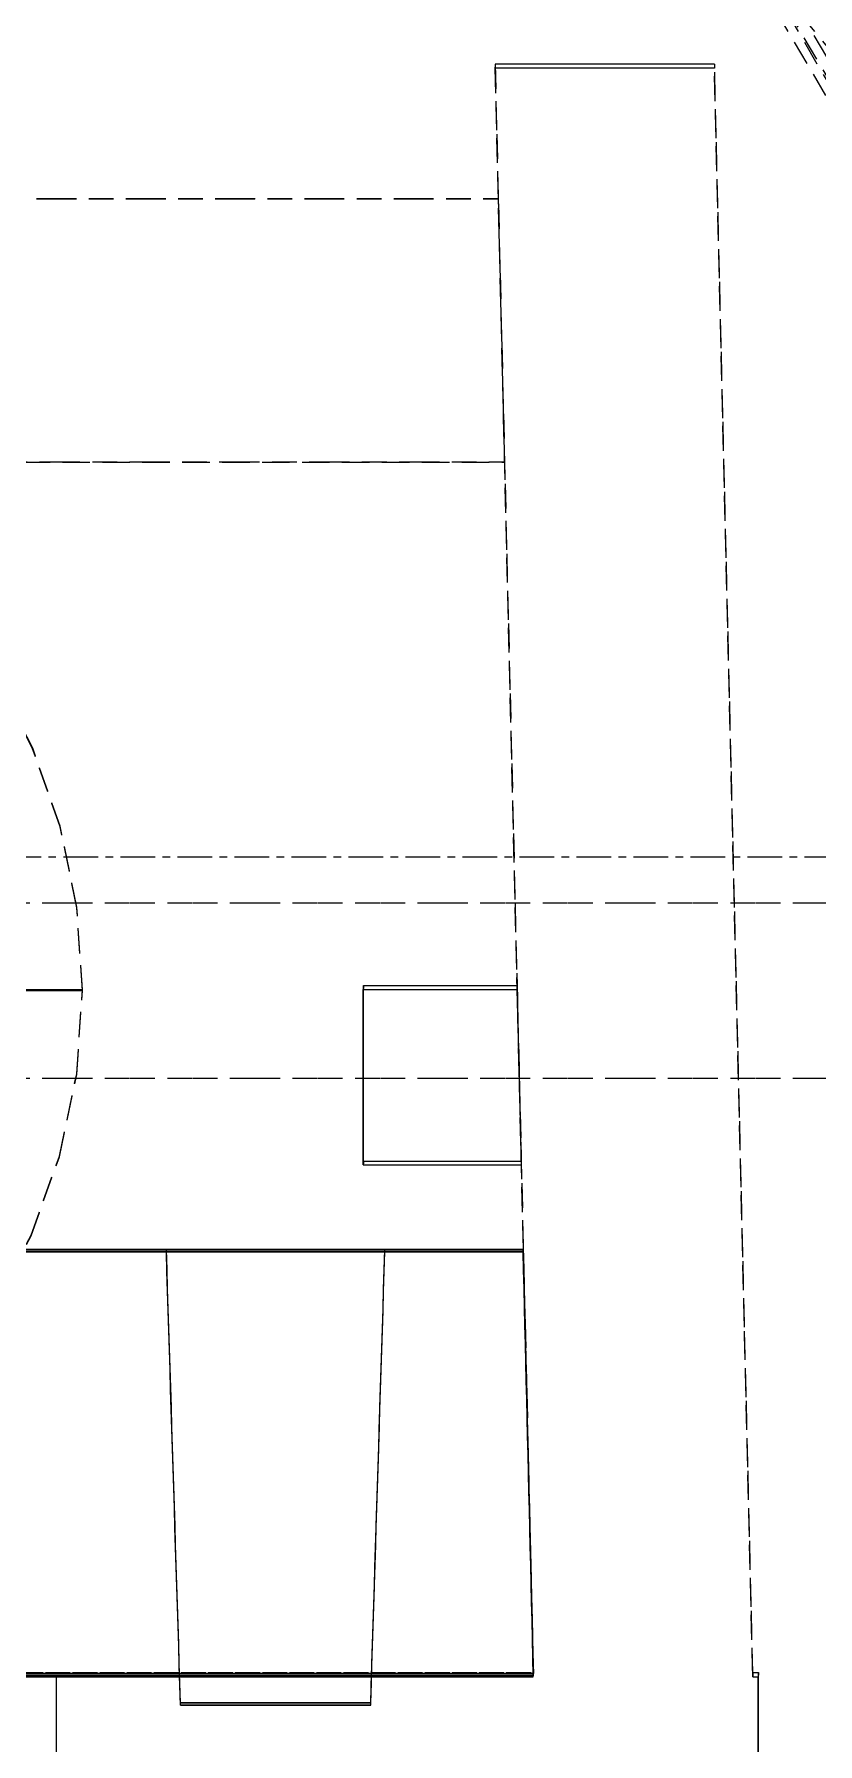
# Model space of a CAD drawing. Header units: millimetres. Extents: x 10 to 410, y 10 to 287.
# Drawn here: x 343.36 to 359.17, y 94.6 to 129.1 of the extents above; entities that cross this region are included whole.
import ezdxf

# ---------------------------------------------------------------- set-up
doc = ezdxf.new("R2010")
doc.units = ezdxf.units.MM
doc.linetypes.add('CENTER', pattern=[1.15, 0.7, -0.15, 0.15, -0.15])
doc.linetypes.add('DASHED', pattern=[0.75, 0.5, -0.25])
doc.layers.add('CENTER', color=4, linetype='CENTER', lineweight=13)
doc.layers.add('HIDDEN', color=8, linetype='DASHED', lineweight=18)

msp = doc.modelspace()

# ---------------------------------------------------------------- linework, layer by layer
at = {"layer": 'CENTER'}
msp.add_line((260, 112.5), (404, 112.5), dxfattribs=at)
at = {"layer": 'HIDDEN'}
for points in [[(365.312, 109.906), (364.659, 116.469), (362.726, 122.775), (359.589, 128.576), (355.37, 133.645), (350.235, 137.784), (344.385, 140.829), (338.05, 142.663), (331.478, 143.213), (324.926, 142.457), (318.652, 140.425), (312.901, 137.197), (307.899, 132.899), (303.841, 127.7), (300.888, 121.803), (299.154, 115.44), (298.707, 108.86), (299.566, 102.321), (301.696, 96.079), (305.014, 90.38), (309.39, 85.445), (314.653, 81.47), (320.595, 78.609), (326.985, 76.976)], [(326.985, 76.94), (318.677, 79.339), (311.265, 83.793), (305.247, 90.003), (301.029, 97.551), (298.893, 105.931), (298.984, 114.577), (301.295, 122.91), (305.671, 130.368), (311.817, 136.451), (319.321, 140.748), (327.678, 142.971), (336.325, 142.971), (344.681, 140.748), (352.185, 136.451), (358.332, 130.368), (362.708, 122.91), (365.019, 114.577), (365.109, 105.931), (362.974, 97.551), (358.755, 90.003), (352.738, 83.793), (345.326, 79.339), (337.018, 76.94)], [(337.016, 77.001), (345.283, 79.393), (352.658, 83.831), (358.645, 90.015), (362.84, 97.53), (364.962, 105.872), (364.869, 114.478), (362.566, 122.771), (358.209, 130.194), (352.09, 136.247), (344.62, 140.524), (336.303, 142.736), (327.696, 142.736), (319.378, 140.524), (311.908, 136.247), (305.789, 130.194), (301.432, 122.771), (299.129, 114.478), (299.036, 105.872), (301.158, 97.53), (305.353, 90.015), (311.34, 83.831), (318.715, 79.393), (326.982, 77.001)], [(326.985, 77.175), (318.741, 79.565), (311.388, 83.992), (305.421, 90.161), (301.239, 97.657), (299.125, 105.975), (299.22, 114.557), (301.518, 122.827), (305.864, 130.228), (311.966, 136.264), (319.415, 140.528), (327.71, 142.734), (336.293, 142.734), (344.587, 140.528), (352.036, 136.264), (358.139, 130.228), (362.485, 122.827), (364.782, 114.557), (364.877, 105.975), (362.763, 97.657), (358.582, 90.161), (352.614, 83.992), (345.262, 79.565), (337.018, 77.175)], [(337.015, 77.196), (345.227, 79.58), (352.55, 83.995), (358.492, 90.143), (362.655, 97.612), (364.759, 105.9), (364.662, 114.45), (362.371, 122.688), (358.039, 130.061), (351.959, 136.073), (344.538, 140.32), (336.274, 142.517), (327.723, 142.517), (319.46, 140.32), (312.038, 136.073), (305.958, 130.061), (301.627, 122.688), (299.336, 114.45), (299.239, 105.9), (301.342, 97.612), (305.505, 90.143), (311.447, 83.995), (318.77, 79.58), (326.982, 77.196)], [(352.658, 128.494), (352.658, 128.491), (352.658, 128.487), (352.658, 128.483), (352.658, 128.48), (352.658, 128.476), (352.658, 128.472), (352.657, 128.469), (352.657, 128.465), (352.657, 128.461), (352.657, 128.458), (352.657, 128.454), (352.657, 128.45), (352.657, 128.447), (352.657, 128.443), (352.657, 128.439), (352.657, 128.436), (352.656, 128.432), (352.656, 128.428), (352.656, 128.425), (352.656, 128.421), (352.656, 128.417), (352.656, 128.414), (352.656, 128.41)], [(352.656, 128.41), (352.689, 126.999), (352.723, 125.587), (352.757, 124.176), (352.79, 122.765), (352.824, 121.353), (352.857, 119.942), (352.891, 118.531), (352.925, 117.119), (352.958, 115.708), (352.992, 114.297), (353.026, 112.885), (353.059, 111.474), (353.093, 110.063), (353.126, 108.651), (353.16, 107.24), (353.194, 105.829), (353.227, 104.417), (353.261, 103.006), (353.294, 101.595), (353.328, 100.183), (353.362, 98.772), (353.395, 97.361), (353.429, 95.949)], [(357.082, 128.41), (356.89, 128.41), (356.697, 128.41), (356.505, 128.41), (356.313, 128.41), (356.12, 128.41), (355.928, 128.41), (355.735, 128.41), (355.543, 128.41), (355.35, 128.41), (355.158, 128.41), (354.965, 128.41), (354.773, 128.41), (354.58, 128.41), (354.388, 128.41), (354.196, 128.41), (354.003, 128.41), (353.811, 128.41), (353.618, 128.41), (353.426, 128.41), (353.233, 128.41), (353.041, 128.41), (352.848, 128.41), (352.656, 128.41)], [(352.658, 128.494), (352.692, 127.083), (352.725, 125.672), (352.759, 124.26), (352.793, 122.849), (352.826, 121.438), (352.86, 120.026), (352.893, 118.615), (352.927, 117.204), (352.961, 115.792), (352.994, 114.381), (353.028, 112.97), (353.061, 111.558), (353.095, 110.147), (353.129, 108.736), (353.162, 107.324), (353.196, 105.913), (353.229, 104.502), (353.263, 103.09), (353.297, 101.679), (353.33, 100.268), (353.364, 98.856), (353.397, 97.445), (353.431, 96.034)], [(357.085, 128.494), (356.892, 128.494), (356.7, 128.494), (356.507, 128.494), (356.315, 128.494), (356.122, 128.494), (355.93, 128.494), (355.737, 128.494), (355.545, 128.494), (355.352, 128.494), (355.16, 128.494), (354.968, 128.494), (354.775, 128.494), (354.583, 128.494), (354.39, 128.494), (354.198, 128.494), (354.005, 128.494), (353.813, 128.494), (353.62, 128.494), (353.428, 128.494), (353.235, 128.494), (353.043, 128.494), (352.851, 128.494), (352.658, 128.494)], [(357.085, 128.494), (357.084, 128.491), (357.084, 128.487), (357.084, 128.483), (357.084, 128.48), (357.084, 128.476), (357.084, 128.472), (357.084, 128.469), (357.084, 128.465), (357.084, 128.461), (357.084, 128.458), (357.083, 128.454), (357.083, 128.45), (357.083, 128.447), (357.083, 128.443), (357.083, 128.439), (357.083, 128.436), (357.083, 128.432), (357.083, 128.428), (357.083, 128.425), (357.083, 128.421), (357.083, 128.417), (357.082, 128.414), (357.082, 128.41)], [(357.855, 95.949), (357.822, 97.361), (357.788, 98.772), (357.754, 100.183), (357.721, 101.595), (357.687, 103.006), (357.654, 104.417), (357.62, 105.829), (357.586, 107.24), (357.553, 108.651), (357.519, 110.063), (357.486, 111.474), (357.452, 112.885), (357.418, 114.297), (357.385, 115.708), (357.351, 117.119), (357.318, 118.531), (357.284, 119.942), (357.25, 121.353), (357.217, 122.765), (357.183, 124.176), (357.15, 125.587), (357.116, 126.999), (357.082, 128.41)], [(357.857, 96.034), (357.824, 97.445), (357.79, 98.856), (357.757, 100.268), (357.723, 101.679), (357.689, 103.09), (357.656, 104.502), (357.622, 105.913), (357.589, 107.324), (357.555, 108.736), (357.521, 110.147), (357.488, 111.558), (357.454, 112.97), (357.421, 114.381), (357.387, 115.792), (357.353, 117.204), (357.32, 118.615), (357.286, 120.026), (357.253, 121.438), (357.219, 122.849), (357.185, 124.26), (357.152, 125.672), (357.118, 127.083), (357.085, 128.494)], [(311.28, 125.783), (313.081, 125.783), (314.883, 125.783), (316.685, 125.783), (318.487, 125.783), (320.288, 125.783), (322.09, 125.783), (323.892, 125.783), (325.694, 125.783), (327.495, 125.783), (329.297, 125.783), (331.099, 125.783), (332.901, 125.783), (334.702, 125.783), (336.504, 125.783), (338.306, 125.783), (340.108, 125.783), (341.909, 125.783), (343.711, 125.783), (345.513, 125.783), (347.315, 125.783), (349.116, 125.783), (350.918, 125.783), (352.72, 125.783)], [(311.28, 125.776), (313.081, 125.776), (314.883, 125.776), (316.685, 125.776), (318.487, 125.776), (320.288, 125.776), (322.09, 125.776), (323.892, 125.776), (325.694, 125.776), (327.495, 125.776), (329.297, 125.776), (331.099, 125.776), (332.9, 125.776), (334.702, 125.776), (336.504, 125.776), (338.306, 125.776), (340.107, 125.776), (341.909, 125.776), (343.711, 125.776), (345.513, 125.776), (347.314, 125.776), (349.116, 125.776), (350.918, 125.776), (352.72, 125.776)], [(352.72, 125.783), (352.72, 125.783), (352.72, 125.782), (352.72, 125.782), (352.72, 125.782), (352.72, 125.781), (352.72, 125.781), (352.72, 125.781), (352.72, 125.78), (352.72, 125.78), (352.72, 125.78), (352.72, 125.78), (352.72, 125.779), (352.72, 125.779), (352.72, 125.779), (352.72, 125.778), (352.72, 125.778), (352.72, 125.778), (352.72, 125.777), (352.72, 125.777), (352.72, 125.777), (352.72, 125.776), (352.72, 125.776), (352.72, 125.776)], [(352.72, 125.783), (352.725, 125.552), (352.731, 125.321), (352.736, 125.09), (352.742, 124.859), (352.747, 124.628), (352.753, 124.397), (352.758, 124.166), (352.764, 123.936), (352.769, 123.705), (352.775, 123.474), (352.78, 123.243), (352.786, 123.012), (352.791, 122.781), (352.797, 122.55), (352.802, 122.319), (352.808, 122.088), (352.813, 121.857), (352.819, 121.626), (352.824, 121.395), (352.83, 121.164), (352.835, 120.933), (352.841, 120.702), (352.846, 120.471)], [(352.72, 125.776), (352.725, 125.545), (352.731, 125.314), (352.736, 125.083), (352.742, 124.852), (352.747, 124.621), (352.753, 124.39), (352.758, 124.159), (352.764, 123.928), (352.769, 123.697), (352.775, 123.466), (352.78, 123.235), (352.786, 123.004), (352.791, 122.773), (352.797, 122.542), (352.802, 122.311), (352.808, 122.08), (352.813, 121.85), (352.819, 121.619), (352.824, 121.388), (352.83, 121.157), (352.835, 120.926), (352.841, 120.695), (352.846, 120.464)], [(344.334, 109.814), (344.221, 111.48), (343.884, 113.115), (343.33, 114.69), (342.567, 116.175), (341.612, 117.544), (340.48, 118.771), (339.193, 119.834), (337.774, 120.714), (336.249, 121.394), (334.646, 121.862), (332.995, 122.109), (331.326, 122.131), (329.669, 121.927), (328.055, 121.502), (326.513, 120.862), (325.071, 120.02), (323.756, 118.991), (322.593, 117.794), (321.601, 116.451), (320.8, 114.986), (320.205, 113.426), (319.825, 111.8), (319.668, 110.138)], [(344.334, 109.814), (344.221, 111.48), (343.884, 113.115), (343.33, 114.69), (342.567, 116.175), (341.612, 117.544), (340.48, 118.771), (339.193, 119.834), (337.774, 120.714), (336.249, 121.394), (334.646, 121.862), (332.995, 122.109), (331.326, 122.131), (329.669, 121.927), (328.055, 121.502), (326.513, 120.862), (325.071, 120.02), (323.756, 118.991), (322.593, 117.794), (321.601, 116.451), (320.8, 114.986), (320.205, 113.426), (319.825, 111.8), (319.668, 110.138)], [(344.334, 109.808), (344.221, 111.474), (343.884, 113.109), (343.329, 114.684), (342.567, 116.169), (341.612, 117.538), (340.48, 118.765), (339.193, 119.829), (337.774, 120.708), (336.249, 121.388), (334.646, 121.856), (332.995, 122.103), (331.326, 122.125), (329.669, 121.921), (328.054, 121.496), (326.512, 120.856), (325.071, 120.014), (323.756, 118.985), (322.592, 117.788), (321.601, 116.445), (320.8, 114.98), (320.204, 113.42), (319.825, 111.795), (319.668, 110.133)], [(344.334, 109.808), (344.221, 111.474), (343.884, 113.109), (343.329, 114.684), (342.567, 116.169), (341.612, 117.538), (340.48, 118.765), (339.193, 119.829), (337.774, 120.708), (336.249, 121.388), (334.646, 121.856), (332.995, 122.103), (331.326, 122.125), (329.669, 121.921), (328.054, 121.496), (326.512, 120.856), (325.071, 120.014), (323.756, 118.985), (322.592, 117.788), (321.601, 116.445), (320.8, 114.98), (320.204, 113.42), (319.825, 111.795), (319.668, 110.133)], [(344.334, 109.801), (344.221, 111.467), (343.884, 113.102), (343.329, 114.676), (342.567, 116.162), (341.611, 117.531), (340.48, 118.758), (339.192, 119.821), (337.773, 120.701), (336.249, 121.381), (334.646, 121.849), (332.995, 122.096), (331.326, 122.118), (329.669, 121.914), (328.054, 121.488), (326.512, 120.849), (325.071, 120.007), (323.756, 118.978), (322.592, 117.781), (321.601, 116.437), (320.8, 114.973), (320.204, 113.413), (319.824, 111.787), (319.668, 110.125)], [(344.334, 109.801), (344.221, 111.467), (343.884, 113.102), (343.329, 114.676), (342.567, 116.162), (341.611, 117.531), (340.48, 118.758), (339.192, 119.821), (337.773, 120.701), (336.249, 121.381), (334.646, 121.849), (332.995, 122.096), (331.326, 122.118), (329.669, 121.914), (328.054, 121.488), (326.512, 120.849), (325.071, 120.007), (323.756, 118.978), (322.592, 117.781), (321.601, 116.437), (320.8, 114.973), (320.204, 113.413), (319.824, 111.787), (319.668, 110.125)], [(311.153, 120.471), (312.966, 120.471), (314.779, 120.471), (316.591, 120.471), (318.404, 120.471), (320.217, 120.471), (322.03, 120.471), (323.842, 120.471), (325.655, 120.471), (327.468, 120.471), (329.281, 120.471), (331.093, 120.471), (332.906, 120.471), (334.719, 120.471), (336.532, 120.471), (338.344, 120.471), (340.157, 120.471), (341.97, 120.471), (343.783, 120.471), (345.595, 120.471), (347.408, 120.471), (349.221, 120.471), (351.034, 120.471), (352.846, 120.471)], [(334.318, 120.464), (335.123, 120.464), (335.929, 120.464), (336.734, 120.464), (337.54, 120.464), (338.346, 120.464), (339.151, 120.464), (339.957, 120.464), (340.762, 120.464), (341.568, 120.464), (342.373, 120.464), (343.179, 120.464), (343.985, 120.464), (344.79, 120.464), (345.596, 120.464), (346.401, 120.464), (347.207, 120.464), (348.013, 120.464), (348.818, 120.464), (349.624, 120.464), (350.429, 120.464), (351.235, 120.464), (352.041, 120.464), (352.846, 120.464)], [(352.846, 120.471), (352.846, 120.471), (352.846, 120.471), (352.846, 120.47), (352.846, 120.47), (352.846, 120.47), (352.846, 120.469), (352.846, 120.469), (352.846, 120.469), (352.846, 120.468), (352.846, 120.468), (352.846, 120.468), (352.846, 120.467), (352.846, 120.467), (352.846, 120.467), (352.846, 120.466), (352.846, 120.466), (352.846, 120.466), (352.846, 120.465), (352.846, 120.465), (352.846, 120.465), (352.846, 120.464), (352.846, 120.464), (352.846, 120.464)], [(342.773, 111.57), (344.035, 111.57), (345.297, 111.57), (346.558, 111.57), (347.82, 111.57), (349.082, 111.57), (350.344, 111.57), (351.606, 111.57), (352.868, 111.57), (354.13, 111.57), (355.392, 111.57), (356.654, 111.57), (357.916, 111.57), (359.178, 111.57), (360.44, 111.57), (361.702, 111.57), (362.964, 111.57), (364.226, 111.57), (365.488, 111.57), (366.75, 111.57), (368.011, 111.57), (369.273, 111.57), (370.535, 111.57), (371.797, 111.57)], [(319.668, 110.138), (319.74, 108.442), (320.045, 106.772), (320.576, 105.16), (321.323, 103.635), (322.272, 102.228), (323.406, 100.964), (324.702, 99.868), (326.137, 98.961), (327.683, 98.259), (329.31, 97.776), (330.988, 97.52), (332.686, 97.498), (334.37, 97.709), (336.01, 98.149), (337.573, 98.811), (339.031, 99.68), (340.356, 100.742), (341.523, 101.975), (342.509, 103.357), (343.296, 104.861), (343.869, 106.459), (344.217, 108.12), (344.334, 109.814)], [(319.668, 110.133), (319.74, 108.437), (320.045, 106.766), (320.576, 105.154), (321.323, 103.63), (322.272, 102.222), (323.406, 100.959), (324.702, 99.863), (326.137, 98.955), (327.683, 98.253), (329.31, 97.77), (330.988, 97.515), (332.686, 97.493), (334.37, 97.703), (336.01, 98.144), (337.573, 98.805), (339.031, 99.674), (340.356, 100.736), (341.523, 101.969), (342.509, 103.351), (343.296, 104.855), (343.869, 106.453), (344.217, 108.115), (344.334, 109.808)], [(319.668, 110.125), (319.74, 108.429), (320.044, 106.759), (320.575, 105.147), (321.323, 103.622), (322.272, 102.215), (323.406, 100.951), (324.702, 99.855), (326.137, 98.948), (327.682, 98.246), (329.31, 97.762), (330.988, 97.507), (332.686, 97.485), (334.37, 97.696), (336.01, 98.136), (337.573, 98.797), (339.031, 99.667), (340.356, 100.729), (341.522, 101.962), (342.508, 103.344), (343.296, 104.848), (343.869, 106.446), (344.217, 108.107), (344.334, 109.801)], [(342.917, 109.809), (342.979, 109.809), (343.041, 109.809), (343.102, 109.809), (343.164, 109.809), (343.225, 109.809), (343.287, 109.809), (343.348, 109.809), (343.41, 109.809), (343.472, 109.809), (343.533, 109.809), (343.595, 109.809), (343.656, 109.809), (343.718, 109.809), (343.78, 109.809), (343.841, 109.809), (343.903, 109.809), (343.964, 109.809), (344.026, 109.809), (344.088, 109.809), (344.149, 109.809), (344.211, 109.809), (344.272, 109.809), (344.334, 109.808)], [(344.334, 109.808), (344.272, 109.808), (344.211, 109.808), (344.149, 109.808), (344.088, 109.808), (344.026, 109.808), (343.964, 109.808), (343.903, 109.808), (343.841, 109.808), (343.78, 109.808), (343.718, 109.808), (343.656, 109.808), (343.595, 109.808), (343.533, 109.808), (343.472, 109.808), (343.41, 109.808), (343.348, 109.808), (343.287, 109.808), (343.225, 109.808), (343.164, 109.808), (343.102, 109.808), (343.041, 109.808), (342.979, 109.808), (342.917, 109.808)], [(344.334, 109.801), (344.272, 109.801), (344.21, 109.801), (344.149, 109.801), (344.087, 109.801), (344.026, 109.801), (343.964, 109.801), (343.903, 109.801), (343.841, 109.801), (343.779, 109.801), (343.718, 109.801), (343.656, 109.801), (343.595, 109.801), (343.533, 109.801), (343.471, 109.801), (343.41, 109.801), (343.348, 109.801), (343.287, 109.801), (343.225, 109.801), (343.164, 109.801), (343.102, 109.801), (343.04, 109.801), (342.979, 109.801), (342.917, 109.801)], [(342.917, 109.801), (342.979, 109.801), (343.04, 109.801), (343.102, 109.801), (343.164, 109.801), (343.225, 109.801), (343.287, 109.801), (343.348, 109.801), (343.41, 109.801), (343.471, 109.801), (343.533, 109.801), (343.595, 109.801), (343.656, 109.801), (343.718, 109.801), (343.779, 109.801), (343.841, 109.801), (343.903, 109.801), (343.964, 109.801), (344.026, 109.801), (344.087, 109.801), (344.149, 109.801), (344.21, 109.801), (344.272, 109.801), (344.334, 109.801)], [(342.918, 109.814), (342.979, 109.814), (343.041, 109.814), (343.102, 109.814), (343.164, 109.814), (343.225, 109.814), (343.287, 109.814), (343.349, 109.814), (343.41, 109.814), (343.472, 109.814), (343.533, 109.814), (343.595, 109.814), (343.657, 109.814), (343.718, 109.814), (343.78, 109.814), (343.841, 109.814), (343.903, 109.814), (343.964, 109.814), (344.026, 109.814), (344.088, 109.814), (344.149, 109.814), (344.211, 109.814), (344.272, 109.814), (344.334, 109.814)], [(344.334, 109.814), (344.272, 109.814), (344.211, 109.814), (344.149, 109.814), (344.088, 109.814), (344.026, 109.814), (343.964, 109.814), (343.903, 109.814), (343.841, 109.814), (343.78, 109.814), (343.718, 109.814), (343.657, 109.814), (343.595, 109.814), (343.533, 109.814), (343.472, 109.814), (343.41, 109.814), (343.349, 109.814), (343.287, 109.814), (343.225, 109.814), (343.164, 109.814), (343.102, 109.814), (343.041, 109.814), (342.979, 109.814), (342.918, 109.814)], [(350.002, 109.898), (350.002, 109.895), (350.002, 109.892), (350.002, 109.889), (350.002, 109.885), (350.002, 109.882), (350.002, 109.879), (350.001, 109.876), (350.001, 109.872), (350.001, 109.869), (350.001, 109.866), (350.001, 109.863), (350.001, 109.859), (350.001, 109.856), (350.001, 109.853), (350.001, 109.85), (350.001, 109.846), (350.001, 109.843), (350.001, 109.84), (350, 109.837), (350, 109.833), (350, 109.83), (350, 109.827), (350, 109.823)], [(350, 109.823), (350.135, 109.823), (350.27, 109.823), (350.404, 109.823), (350.539, 109.823), (350.674, 109.823), (350.808, 109.823), (350.943, 109.823), (351.078, 109.823), (351.213, 109.823), (351.347, 109.823), (351.482, 109.823), (351.617, 109.823), (351.751, 109.823), (351.886, 109.823), (352.021, 109.823), (352.156, 109.823), (352.29, 109.823), (352.425, 109.823), (352.56, 109.823), (352.694, 109.823), (352.829, 109.823), (352.964, 109.823), (353.099, 109.823)], [(350, 106.282), (350, 106.436), (350, 106.59), (350, 106.744), (350, 106.898), (350, 107.052), (350, 107.206), (350, 107.36), (350, 107.514), (350, 107.668), (350, 107.822), (350, 107.976), (350, 108.13), (350, 108.284), (350, 108.438), (350, 108.592), (350, 108.746), (350, 108.9), (350, 109.054), (350, 109.208), (350, 109.362), (350, 109.516), (350, 109.669), (350, 109.823)], [(350.002, 109.898), (350.137, 109.898), (350.272, 109.898), (350.406, 109.898), (350.541, 109.898), (350.676, 109.898), (350.81, 109.898), (350.945, 109.898), (351.08, 109.898), (351.215, 109.898), (351.349, 109.898), (351.484, 109.898), (351.619, 109.898), (351.753, 109.898), (351.888, 109.898), (352.023, 109.898), (352.158, 109.898), (352.292, 109.898), (352.427, 109.898), (352.562, 109.898), (352.696, 109.898), (352.831, 109.898), (352.966, 109.898), (353.101, 109.898)], [(350.002, 106.357), (350.002, 106.511), (350.002, 106.665), (350.002, 106.819), (350.002, 106.973), (350.002, 107.127), (350.002, 107.281), (350.002, 107.435), (350.002, 107.589), (350.002, 107.743), (350.002, 107.897), (350.002, 108.051), (350.002, 108.205), (350.002, 108.359), (350.002, 108.513), (350.002, 108.667), (350.002, 108.821), (350.002, 108.975), (350.002, 109.129), (350.002, 109.283), (350.002, 109.437), (350.002, 109.591), (350.002, 109.745), (350.002, 109.898)], [(353.101, 109.898), (353.101, 109.895), (353.1, 109.892), (353.1, 109.889), (353.1, 109.885), (353.1, 109.882), (353.1, 109.879), (353.1, 109.876), (353.1, 109.872), (353.1, 109.869), (353.1, 109.866), (353.1, 109.863), (353.1, 109.859), (353.099, 109.856), (353.099, 109.853), (353.099, 109.85), (353.099, 109.846), (353.099, 109.843), (353.099, 109.84), (353.099, 109.837), (353.099, 109.833), (353.099, 109.83), (353.099, 109.827), (353.099, 109.823)], [(353.099, 109.823), (353.102, 109.669), (353.106, 109.516), (353.11, 109.362), (353.113, 109.208), (353.117, 109.054), (353.121, 108.9), (353.124, 108.746), (353.128, 108.592), (353.132, 108.438), (353.135, 108.284), (353.139, 108.13), (353.143, 107.976), (353.146, 107.822), (353.15, 107.668), (353.154, 107.514), (353.157, 107.36), (353.161, 107.206), (353.165, 107.052), (353.168, 106.898), (353.172, 106.744), (353.176, 106.59), (353.179, 106.436), (353.183, 106.282)], [(353.101, 109.898), (353.104, 109.745), (353.108, 109.591), (353.112, 109.437), (353.115, 109.283), (353.119, 109.129), (353.123, 108.975), (353.126, 108.821), (353.13, 108.667), (353.134, 108.513), (353.137, 108.359), (353.141, 108.205), (353.145, 108.051), (353.148, 107.897), (353.152, 107.743), (353.156, 107.589), (353.159, 107.435), (353.163, 107.281), (353.167, 107.127), (353.17, 106.973), (353.174, 106.819), (353.178, 106.665), (353.181, 106.511), (353.185, 106.357)], [(342.773, 108.028), (344.035, 108.028), (345.297, 108.028), (346.558, 108.028), (347.82, 108.028), (349.082, 108.028), (350.344, 108.028), (351.606, 108.028), (352.868, 108.028), (354.13, 108.028), (355.392, 108.028), (356.654, 108.028), (357.916, 108.028), (359.178, 108.028), (360.44, 108.028), (361.702, 108.028), (362.964, 108.028), (364.226, 108.028), (365.488, 108.028), (366.75, 108.028), (368.011, 108.028), (369.273, 108.028), (370.535, 108.028), (371.797, 108.028)], [(350.002, 106.357), (350.002, 106.354), (350.002, 106.351), (350.002, 106.348), (350.002, 106.344), (350.002, 106.341), (350.002, 106.338), (350.001, 106.334), (350.001, 106.331), (350.001, 106.328), (350.001, 106.325), (350.001, 106.321), (350.001, 106.318), (350.001, 106.315), (350.001, 106.312), (350.001, 106.308), (350.001, 106.305), (350.001, 106.302), (350.001, 106.299), (350, 106.295), (350, 106.292), (350, 106.289), (350, 106.286), (350, 106.282)], [(350, 106.282), (350.138, 106.282), (350.277, 106.282), (350.415, 106.282), (350.554, 106.282), (350.692, 106.282), (350.83, 106.282), (350.969, 106.282), (351.107, 106.282), (351.246, 106.282), (351.384, 106.282), (351.522, 106.282), (351.661, 106.282), (351.799, 106.282), (351.937, 106.282), (352.076, 106.282), (352.214, 106.282), (352.353, 106.282), (352.491, 106.282), (352.629, 106.282), (352.768, 106.282), (352.906, 106.282), (353.045, 106.282), (353.183, 106.282)], [(350.002, 106.357), (350.14, 106.357), (350.279, 106.357), (350.417, 106.357), (350.556, 106.357), (350.694, 106.357), (350.832, 106.357), (350.971, 106.357), (351.109, 106.357), (351.248, 106.357), (351.386, 106.357), (351.524, 106.357), (351.663, 106.357), (351.801, 106.357), (351.939, 106.357), (352.078, 106.357), (352.216, 106.357), (352.355, 106.357), (352.493, 106.357), (352.631, 106.357), (352.77, 106.357), (352.908, 106.357), (353.047, 106.357), (353.185, 106.357)], [(353.185, 106.357), (353.185, 106.354), (353.185, 106.351), (353.185, 106.348), (353.185, 106.344), (353.184, 106.341), (353.184, 106.338), (353.184, 106.334), (353.184, 106.331), (353.184, 106.328), (353.184, 106.325), (353.184, 106.321), (353.184, 106.318), (353.184, 106.315), (353.184, 106.312), (353.184, 106.308), (353.184, 106.305), (353.183, 106.302), (353.183, 106.299), (353.183, 106.295), (353.183, 106.292), (353.183, 106.289), (353.183, 106.286), (353.183, 106.282)], [(353.227, 104.572), (352.766, 104.572), (352.305, 104.572), (351.844, 104.572), (351.383, 104.572), (350.922, 104.572), (350.461, 104.572), (350, 104.572), (349.539, 104.573), (349.078, 104.573), (348.617, 104.573), (348.156, 104.573), (347.695, 104.573), (347.234, 104.573), (346.773, 104.572), (346.312, 104.572), (345.851, 104.572), (345.39, 104.572), (344.929, 104.572), (344.468, 104.572), (344.007, 104.572), (343.546, 104.572), (343.085, 104.571), (342.624, 104.571)], [(342.624, 104.571), (343.085, 104.57), (343.546, 104.57), (344.007, 104.57), (344.468, 104.569), (344.929, 104.569), (345.39, 104.569), (345.851, 104.569), (346.312, 104.569), (346.773, 104.569), (347.234, 104.569), (347.695, 104.569), (348.156, 104.569), (348.617, 104.569), (349.078, 104.569), (349.539, 104.569), (350, 104.569), (350.461, 104.569), (350.922, 104.569), (351.383, 104.569), (351.844, 104.569), (352.305, 104.57), (352.766, 104.57), (353.227, 104.57)], [(350.435, 104.571), (350.243, 104.571), (350.052, 104.571), (349.86, 104.571), (349.668, 104.571), (349.477, 104.571), (349.285, 104.571), (349.094, 104.571), (348.902, 104.571), (348.71, 104.571), (348.519, 104.571), (348.327, 104.571), (348.135, 104.571), (347.944, 104.571), (347.752, 104.571), (347.56, 104.571), (347.369, 104.571), (347.177, 104.571), (346.985, 104.571), (346.794, 104.571), (346.602, 104.571), (346.41, 104.571), (346.219, 104.571), (346.027, 104.571)], [(346.027, 104.571), (346.219, 104.57), (346.41, 104.57), (346.602, 104.57), (346.794, 104.57), (346.985, 104.57), (347.177, 104.57), (347.369, 104.57), (347.56, 104.57), (347.752, 104.57), (347.944, 104.57), (348.135, 104.57), (348.327, 104.57), (348.519, 104.57), (348.71, 104.57), (348.902, 104.57), (349.094, 104.57), (349.285, 104.57), (349.477, 104.57), (349.668, 104.57), (349.86, 104.57), (350.052, 104.57), (350.243, 104.57), (350.435, 104.571)], [(346.313, 95.423), (346.301, 95.82), (346.288, 96.218), (346.276, 96.616), (346.263, 97.014), (346.251, 97.411), (346.238, 97.809), (346.226, 98.207), (346.214, 98.605), (346.201, 99.002), (346.189, 99.4), (346.176, 99.798), (346.164, 100.196), (346.151, 100.593), (346.139, 100.991), (346.127, 101.389), (346.114, 101.787), (346.102, 102.184), (346.089, 102.582), (346.077, 102.98), (346.064, 103.378), (346.052, 103.775), (346.04, 104.173), (346.027, 104.571)], [(350.149, 95.423), (350.162, 95.82), (350.174, 96.218), (350.187, 96.616), (350.199, 97.014), (350.211, 97.411), (350.224, 97.809), (350.236, 98.207), (350.249, 98.605), (350.261, 99.002), (350.274, 99.4), (350.286, 99.798), (350.298, 100.196), (350.311, 100.593), (350.323, 100.991), (350.336, 101.389), (350.348, 101.787), (350.361, 102.184), (350.373, 102.582), (350.385, 102.98), (350.398, 103.378), (350.41, 103.775), (350.423, 104.173), (350.435, 104.571)], [(350.149, 95.423), (350.162, 95.82), (350.174, 96.218), (350.187, 96.616), (350.199, 97.014), (350.211, 97.411), (350.224, 97.809), (350.236, 98.207), (350.249, 98.605), (350.261, 99.002), (350.274, 99.4), (350.286, 99.798), (350.298, 100.196), (350.311, 100.593), (350.323, 100.991), (350.336, 101.389), (350.348, 101.787), (350.361, 102.184), (350.373, 102.582), (350.385, 102.98), (350.398, 103.378), (350.41, 103.775), (350.423, 104.173), (350.435, 104.571)], [(353.227, 104.572), (353.236, 104.2), (353.244, 103.827), (353.253, 103.455), (353.262, 103.083), (353.271, 102.711), (353.28, 102.339), (353.289, 101.967), (353.298, 101.595), (353.306, 101.223), (353.315, 100.851), (353.324, 100.479), (353.333, 100.107), (353.342, 99.735), (353.351, 99.363), (353.36, 98.991), (353.368, 98.618), (353.377, 98.246), (353.386, 97.874), (353.395, 97.502), (353.404, 97.13), (353.413, 96.758), (353.422, 96.386), (353.43, 96.014)], [(353.227, 104.572), (353.227, 104.572), (353.227, 104.571), (353.227, 104.571), (353.227, 104.571), (353.227, 104.571), (353.227, 104.571), (353.227, 104.571), (353.227, 104.571), (353.227, 104.571), (353.227, 104.571), (353.227, 104.571), (353.227, 104.571), (353.227, 104.571), (353.227, 104.571), (353.227, 104.571), (353.227, 104.57), (353.227, 104.57), (353.227, 104.57), (353.227, 104.57), (353.227, 104.57), (353.227, 104.57), (353.227, 104.57), (353.227, 104.57)], [(353.43, 96.012), (353.422, 96.384), (353.413, 96.756), (353.404, 97.128), (353.395, 97.5), (353.386, 97.872), (353.377, 98.244), (353.368, 98.617), (353.36, 98.989), (353.351, 99.361), (353.342, 99.733), (353.333, 100.105), (353.324, 100.477), (353.315, 100.849), (353.306, 101.221), (353.298, 101.593), (353.289, 101.965), (353.28, 102.337), (353.271, 102.71), (353.262, 103.082), (353.253, 103.454), (353.244, 103.826), (353.235, 104.198), (353.227, 104.57)], [(353.226, 104.528), (352.765, 104.529), (352.304, 104.529), (351.843, 104.529), (351.382, 104.529), (350.921, 104.529), (350.46, 104.529), (349.999, 104.529), (349.538, 104.529), (349.077, 104.529), (348.616, 104.529), (348.155, 104.529), (347.694, 104.529), (347.233, 104.529), (346.772, 104.529), (346.311, 104.529), (345.85, 104.529), (345.389, 104.529), (344.928, 104.529), (344.467, 104.529), (344.006, 104.529), (343.545, 104.529), (343.084, 104.528), (342.623, 104.528)], [(342.623, 104.528), (343.084, 104.527), (343.545, 104.527), (344.006, 104.526), (344.467, 104.526), (344.928, 104.526), (345.389, 104.526), (345.85, 104.526), (346.311, 104.526), (346.772, 104.526), (347.233, 104.526), (347.694, 104.526), (348.155, 104.526), (348.616, 104.526), (349.077, 104.526), (349.538, 104.526), (349.999, 104.526), (350.46, 104.526), (350.921, 104.526), (351.382, 104.526), (351.843, 104.526), (352.304, 104.526), (352.765, 104.527), (353.226, 104.527)], [(350.434, 104.528), (350.242, 104.528), (350.051, 104.528), (349.859, 104.528), (349.667, 104.528), (349.476, 104.528), (349.284, 104.528), (349.092, 104.528), (348.901, 104.528), (348.709, 104.528), (348.517, 104.528), (348.326, 104.528), (348.134, 104.528), (347.942, 104.528), (347.751, 104.528), (347.559, 104.528), (347.368, 104.528), (347.176, 104.528), (346.984, 104.528), (346.793, 104.528), (346.601, 104.528), (346.409, 104.528), (346.218, 104.528), (346.026, 104.528)], [(346.026, 104.528), (346.218, 104.527), (346.409, 104.527), (346.601, 104.527), (346.793, 104.527), (346.984, 104.527), (347.176, 104.527), (347.368, 104.527), (347.559, 104.527), (347.751, 104.527), (347.942, 104.527), (348.134, 104.527), (348.326, 104.527), (348.517, 104.527), (348.709, 104.527), (348.901, 104.527), (349.092, 104.527), (349.284, 104.527), (349.476, 104.527), (349.667, 104.527), (349.859, 104.527), (350.051, 104.527), (350.242, 104.527), (350.434, 104.528)], [(346.312, 95.38), (346.299, 95.777), (346.287, 96.175), (346.275, 96.573), (346.262, 96.971), (346.25, 97.368), (346.237, 97.766), (346.225, 98.164), (346.212, 98.562), (346.2, 98.959), (346.188, 99.357), (346.175, 99.755), (346.163, 100.152), (346.15, 100.55), (346.138, 100.948), (346.125, 101.346), (346.113, 101.743), (346.101, 102.141), (346.088, 102.539), (346.076, 102.937), (346.063, 103.334), (346.051, 103.732), (346.038, 104.13), (346.026, 104.528)], [(350.148, 95.38), (350.161, 95.777), (350.173, 96.175), (350.185, 96.573), (350.198, 96.971), (350.21, 97.368), (350.223, 97.766), (350.235, 98.164), (350.248, 98.562), (350.26, 98.959), (350.272, 99.357), (350.285, 99.755), (350.297, 100.152), (350.31, 100.55), (350.322, 100.948), (350.335, 101.346), (350.347, 101.743), (350.359, 102.141), (350.372, 102.539), (350.384, 102.937), (350.397, 103.334), (350.409, 103.732), (350.422, 104.13), (350.434, 104.528)], [(350.148, 95.38), (350.161, 95.777), (350.173, 96.175), (350.185, 96.573), (350.198, 96.971), (350.21, 97.368), (350.223, 97.766), (350.235, 98.164), (350.248, 98.562), (350.26, 98.959), (350.272, 99.357), (350.285, 99.755), (350.297, 100.152), (350.31, 100.55), (350.322, 100.948), (350.335, 101.346), (350.347, 101.743), (350.359, 102.141), (350.372, 102.539), (350.384, 102.937), (350.397, 103.334), (350.409, 103.732), (350.422, 104.13), (350.434, 104.528)], [(353.226, 104.528), (353.226, 104.528), (353.226, 104.528), (353.226, 104.528), (353.226, 104.528), (353.226, 104.528), (353.226, 104.528), (353.226, 104.528), (353.226, 104.528), (353.226, 104.528), (353.226, 104.528), (353.226, 104.528), (353.226, 104.528), (353.226, 104.528), (353.226, 104.527), (353.226, 104.527), (353.226, 104.527), (353.226, 104.527), (353.226, 104.527), (353.226, 104.527), (353.226, 104.527), (353.226, 104.527), (353.226, 104.527), (353.226, 104.527)], [(353.226, 104.528), (353.234, 104.156), (353.243, 103.784), (353.252, 103.412), (353.261, 103.04), (353.27, 102.668), (353.279, 102.296), (353.288, 101.924), (353.296, 101.552), (353.305, 101.18), (353.314, 100.808), (353.323, 100.436), (353.332, 100.064), (353.341, 99.692), (353.35, 99.319), (353.358, 98.947), (353.367, 98.575), (353.376, 98.203), (353.385, 97.831), (353.394, 97.459), (353.403, 97.087), (353.412, 96.715), (353.42, 96.343), (353.429, 95.971)], [(353.429, 95.969), (353.42, 96.341), (353.412, 96.713), (353.403, 97.085), (353.394, 97.457), (353.385, 97.829), (353.376, 98.201), (353.367, 98.573), (353.358, 98.945), (353.35, 99.318), (353.341, 99.69), (353.332, 100.062), (353.323, 100.434), (353.314, 100.806), (353.305, 101.178), (353.296, 101.55), (353.288, 101.922), (353.279, 102.294), (353.27, 102.666), (353.261, 103.038), (353.252, 103.411), (353.243, 103.783), (353.234, 104.155), (353.226, 104.527)], [(340.852, 95.952), (340.98, 95.952), (341.109, 95.952), (341.237, 95.952), (341.365, 95.952), (341.494, 95.952), (341.622, 95.952), (341.75, 95.952), (341.878, 95.952), (342.007, 95.952), (342.135, 95.952), (342.263, 95.952), (342.392, 95.952), (342.52, 95.952), (342.648, 95.952), (342.777, 95.952), (342.905, 95.952), (343.033, 95.952), (343.161, 95.952), (343.29, 95.952), (343.418, 95.952), (343.546, 95.951), (343.675, 95.951), (343.803, 95.951)], [(340.854, 96.034), (341.401, 96.034), (341.948, 96.034), (342.495, 96.034), (343.041, 96.034), (343.588, 96.034), (344.135, 96.034), (344.682, 96.034), (345.229, 96.034), (345.776, 96.034), (346.322, 96.034), (346.869, 96.034), (347.416, 96.034), (347.963, 96.034), (348.51, 96.034), (349.056, 96.034), (349.603, 96.034), (350.15, 96.034), (350.697, 96.034), (351.244, 96.034), (351.791, 96.034), (352.337, 96.034), (352.884, 96.034), (353.431, 96.034)], [(353.429, 95.971), (352.935, 95.971), (352.44, 95.971), (351.945, 95.971), (351.451, 95.971), (350.956, 95.972), (350.461, 95.972), (349.967, 95.972), (349.472, 95.972), (348.978, 95.972), (348.483, 95.972), (347.988, 95.972), (347.494, 95.972), (346.999, 95.972), (346.504, 95.972), (346.01, 95.972), (345.515, 95.972), (345.02, 95.971), (344.526, 95.971), (344.031, 95.971), (343.536, 95.971), (343.042, 95.971), (342.547, 95.971), (342.053, 95.97)], [(342.053, 95.97), (342.547, 95.969), (343.042, 95.969), (343.536, 95.969), (344.031, 95.968), (344.526, 95.968), (345.02, 95.968), (345.515, 95.968), (346.01, 95.968), (346.504, 95.968), (346.999, 95.968), (347.494, 95.968), (347.988, 95.968), (348.483, 95.968), (348.978, 95.968), (349.472, 95.968), (349.967, 95.968), (350.461, 95.968), (350.956, 95.968), (351.451, 95.968), (351.945, 95.968), (352.44, 95.968), (352.935, 95.969), (353.429, 95.969)], [(353.43, 96.014), (352.936, 96.014), (352.441, 96.014), (351.947, 96.015), (351.452, 96.015), (350.957, 96.015), (350.463, 96.015), (349.968, 96.015), (349.473, 96.015), (348.979, 96.015), (348.484, 96.015), (347.989, 96.015), (347.495, 96.015), (347, 96.015), (346.505, 96.015), (346.011, 96.015), (345.516, 96.015), (345.022, 96.015), (344.527, 96.015), (344.032, 96.014), (343.538, 96.014), (343.043, 96.014), (342.548, 96.014), (342.054, 96.013)], [(342.054, 96.013), (342.548, 96.012), (343.043, 96.012), (343.538, 96.012), (344.032, 96.012), (344.527, 96.011), (345.022, 96.011), (345.516, 96.011), (346.011, 96.011), (346.505, 96.011), (347, 96.011), (347.495, 96.011), (347.989, 96.011), (348.484, 96.011), (348.979, 96.011), (349.473, 96.011), (349.968, 96.011), (350.463, 96.011), (350.957, 96.011), (351.452, 96.011), (351.946, 96.011), (352.441, 96.012), (352.936, 96.012), (353.43, 96.012)], [(343.803, 95.949), (343.803, 95.949), (343.803, 95.949), (343.803, 95.949), (343.803, 95.95), (343.803, 95.95), (343.803, 95.95), (343.803, 95.95), (343.803, 95.95), (343.803, 95.95), (343.803, 95.95), (343.803, 95.95), (343.803, 95.95), (343.803, 95.95), (343.803, 95.95), (343.803, 95.95), (343.803, 95.95), (343.803, 95.951), (343.803, 95.951), (343.803, 95.951), (343.803, 95.951), (343.803, 95.951), (343.803, 95.951), (343.803, 95.951)], [(343.803, 95.951), (343.803, 95.746), (343.803, 95.54), (343.803, 95.335), (343.803, 95.13), (343.803, 94.925), (343.803, 94.719), (343.803, 94.514), (343.803, 94.309), (343.803, 94.103), (343.803, 93.898), (343.803, 93.693), (343.803, 93.488), (343.803, 93.282), (343.803, 93.077), (343.803, 92.872), (343.803, 92.666), (343.803, 92.461), (343.803, 92.256), (343.803, 92.051), (343.803, 91.845), (343.803, 91.64), (343.803, 91.435), (343.803, 91.229)], [(343.803, 95.951), (343.803, 95.746), (343.803, 95.54), (343.803, 95.335), (343.803, 95.13), (343.803, 94.925), (343.803, 94.719), (343.803, 94.514), (343.803, 94.309), (343.803, 94.103), (343.803, 93.898), (343.803, 93.693), (343.803, 93.488), (343.803, 93.282), (343.803, 93.077), (343.803, 92.872), (343.803, 92.666), (343.803, 92.461), (343.803, 92.256), (343.803, 92.051), (343.803, 91.845), (343.803, 91.64), (343.803, 91.435), (343.803, 91.229)], [(343.803, 95.949), (344.221, 95.949), (344.64, 95.949), (345.058, 95.949), (345.477, 95.949), (345.896, 95.949), (346.314, 95.949), (346.733, 95.949), (347.151, 95.949), (347.57, 95.949), (347.988, 95.949), (348.407, 95.949), (348.825, 95.949), (349.244, 95.949), (349.662, 95.949), (350.081, 95.949), (350.499, 95.949), (350.918, 95.949), (351.336, 95.949), (351.755, 95.949), (352.173, 95.949), (352.592, 95.949), (353.01, 95.949), (353.429, 95.949)], [(343.803, 95.949), (343.803, 95.744), (343.803, 95.539), (343.803, 95.333), (343.803, 95.128), (343.803, 94.923), (343.803, 94.717), (343.803, 94.512), (343.803, 94.307), (343.803, 94.102), (343.803, 93.896), (343.803, 93.691), (343.803, 93.486), (343.803, 93.28), (343.803, 93.075), (343.803, 92.87), (343.803, 92.665), (343.803, 92.459), (343.803, 92.254), (343.803, 92.049), (343.803, 91.843), (343.803, 91.638), (343.803, 91.433), (343.803, 91.228)], [(353.429, 95.971), (353.429, 95.973), (353.429, 95.974), (353.429, 95.976), (353.43, 95.978), (353.43, 95.98), (353.43, 95.982), (353.43, 95.983), (353.43, 95.985), (353.43, 95.987), (353.43, 95.989), (353.43, 95.99), (353.43, 95.992), (353.43, 95.994), (353.43, 95.996), (353.43, 95.998), (353.43, 95.999), (353.43, 96.001), (353.43, 96.003), (353.43, 96.005), (353.43, 96.007), (353.43, 96.008), (353.43, 96.01), (353.43, 96.012)], [(353.429, 95.949), (353.429, 95.95), (353.429, 95.951), (353.429, 95.952), (353.429, 95.953), (353.429, 95.953), (353.429, 95.954), (353.429, 95.955), (353.429, 95.956), (353.429, 95.957), (353.429, 95.958), (353.429, 95.959), (353.429, 95.959), (353.429, 95.96), (353.429, 95.961), (353.429, 95.962), (353.429, 95.963), (353.429, 95.964), (353.429, 95.964), (353.429, 95.965), (353.429, 95.966), (353.429, 95.967), (353.429, 95.968), (353.429, 95.969)], [(353.43, 96.014), (353.43, 96.015), (353.43, 96.016), (353.431, 96.017), (353.431, 96.017), (353.431, 96.018), (353.431, 96.019), (353.431, 96.02), (353.431, 96.021), (353.431, 96.022), (353.431, 96.023), (353.431, 96.023), (353.431, 96.024), (353.431, 96.025), (353.431, 96.026), (353.431, 96.027), (353.431, 96.028), (353.431, 96.028), (353.431, 96.029), (353.431, 96.03), (353.431, 96.031), (353.431, 96.032), (353.431, 96.033), (353.431, 96.034)], [(357.857, 96.034), (357.857, 96.03), (357.857, 96.026), (357.857, 96.023), (357.857, 96.019), (357.857, 96.015), (357.857, 96.012), (357.857, 96.008), (357.857, 96.004), (357.857, 96.001), (357.856, 95.997), (357.856, 95.993), (357.856, 95.99), (357.856, 95.986), (357.856, 95.982), (357.856, 95.979), (357.856, 95.975), (357.856, 95.971), (357.856, 95.968), (357.856, 95.964), (357.855, 95.96), (357.855, 95.957), (357.855, 95.953), (357.855, 95.949)], [(357.855, 95.949), (357.86, 95.949), (357.865, 95.949), (357.87, 95.949), (357.875, 95.949), (357.88, 95.949), (357.885, 95.949), (357.889, 95.949), (357.894, 95.949), (357.899, 95.949), (357.904, 95.949), (357.909, 95.949), (357.914, 95.949), (357.919, 95.949), (357.924, 95.949), (357.929, 95.949), (357.933, 95.949), (357.938, 95.949), (357.943, 95.949), (357.948, 95.949), (357.953, 95.949), (357.958, 95.949), (357.963, 95.949), (357.968, 95.949)], [(357.857, 96.034), (357.862, 96.034), (357.867, 96.034), (357.872, 96.034), (357.877, 96.034), (357.882, 96.034), (357.887, 96.034), (357.892, 96.034), (357.897, 96.034), (357.901, 96.034), (357.906, 96.034), (357.911, 96.034), (357.916, 96.034), (357.921, 96.034), (357.926, 96.034), (357.931, 96.034), (357.936, 96.034), (357.941, 96.034), (357.945, 96.034), (357.95, 96.034), (357.955, 96.034), (357.96, 96.034), (357.965, 96.034), (357.97, 96.034)], [(357.97, 96.034), (357.97, 96.03), (357.97, 96.026), (357.97, 96.023), (357.969, 96.019), (357.969, 96.015), (357.969, 96.012), (357.969, 96.008), (357.969, 96.004), (357.969, 96.001), (357.969, 95.997), (357.969, 95.993), (357.969, 95.99), (357.969, 95.986), (357.968, 95.982), (357.968, 95.979), (357.968, 95.975), (357.968, 95.971), (357.968, 95.968), (357.968, 95.964), (357.968, 95.96), (357.968, 95.957), (357.968, 95.953), (357.968, 95.949)], [(357.968, 91.228), (357.968, 91.433), (357.968, 91.638), (357.968, 91.843), (357.968, 92.049), (357.968, 92.254), (357.968, 92.459), (357.968, 92.665), (357.968, 92.87), (357.968, 93.075), (357.968, 93.28), (357.968, 93.486), (357.968, 93.691), (357.968, 93.896), (357.968, 94.102), (357.968, 94.307), (357.968, 94.512), (357.968, 94.717), (357.968, 94.923), (357.968, 95.128), (357.968, 95.333), (357.968, 95.539), (357.968, 95.744), (357.968, 95.949)], [(357.97, 91.312), (357.97, 91.517), (357.97, 91.723), (357.97, 91.928), (357.97, 92.133), (357.97, 92.338), (357.97, 92.544), (357.97, 92.749), (357.97, 92.954), (357.97, 93.16), (357.97, 93.365), (357.97, 93.57), (357.97, 93.775), (357.97, 93.981), (357.97, 94.186), (357.97, 94.391), (357.97, 94.597), (357.97, 94.802), (357.97, 95.007), (357.97, 95.212), (357.97, 95.418), (357.97, 95.623), (357.97, 95.828), (357.97, 96.034)], [(350.148, 95.38), (349.981, 95.38), (349.814, 95.38), (349.648, 95.38), (349.481, 95.38), (349.314, 95.38), (349.147, 95.38), (348.981, 95.38), (348.814, 95.38), (348.647, 95.38), (348.48, 95.38), (348.313, 95.38), (348.147, 95.38), (347.98, 95.38), (347.813, 95.38), (347.646, 95.38), (347.479, 95.38), (347.313, 95.38), (347.146, 95.38), (346.979, 95.38), (346.812, 95.38), (346.645, 95.38), (346.479, 95.38), (346.312, 95.38)], [(346.312, 95.38), (346.479, 95.379), (346.645, 95.379), (346.812, 95.379), (346.979, 95.379), (347.146, 95.379), (347.313, 95.379), (347.479, 95.379), (347.646, 95.379), (347.813, 95.379), (347.98, 95.379), (348.147, 95.379), (348.313, 95.379), (348.48, 95.379), (348.647, 95.379), (348.814, 95.379), (348.981, 95.379), (349.147, 95.379), (349.314, 95.379), (349.481, 95.379), (349.648, 95.379), (349.814, 95.379), (349.981, 95.379), (350.148, 95.38)], [(350.149, 95.423), (349.982, 95.423), (349.816, 95.423), (349.649, 95.423), (349.482, 95.423), (349.315, 95.423), (349.148, 95.423), (348.982, 95.423), (348.815, 95.423), (348.648, 95.423), (348.481, 95.423), (348.314, 95.423), (348.148, 95.423), (347.981, 95.423), (347.814, 95.423), (347.647, 95.423), (347.481, 95.423), (347.314, 95.423), (347.147, 95.423), (346.98, 95.423), (346.813, 95.423), (346.647, 95.423), (346.48, 95.423), (346.313, 95.423)], [(346.313, 95.423), (346.48, 95.423), (346.647, 95.422), (346.813, 95.422), (346.98, 95.422), (347.147, 95.422), (347.314, 95.422), (347.481, 95.422), (347.647, 95.422), (347.814, 95.422), (347.981, 95.422), (348.148, 95.422), (348.314, 95.422), (348.481, 95.422), (348.648, 95.422), (348.815, 95.422), (348.982, 95.422), (349.148, 95.422), (349.315, 95.422), (349.482, 95.422), (349.649, 95.422), (349.816, 95.422), (349.982, 95.423), (350.149, 95.423)]]:
    msp.add_lwpolyline(points, dxfattribs=at)

doc.saveas('drawing.dxf')
